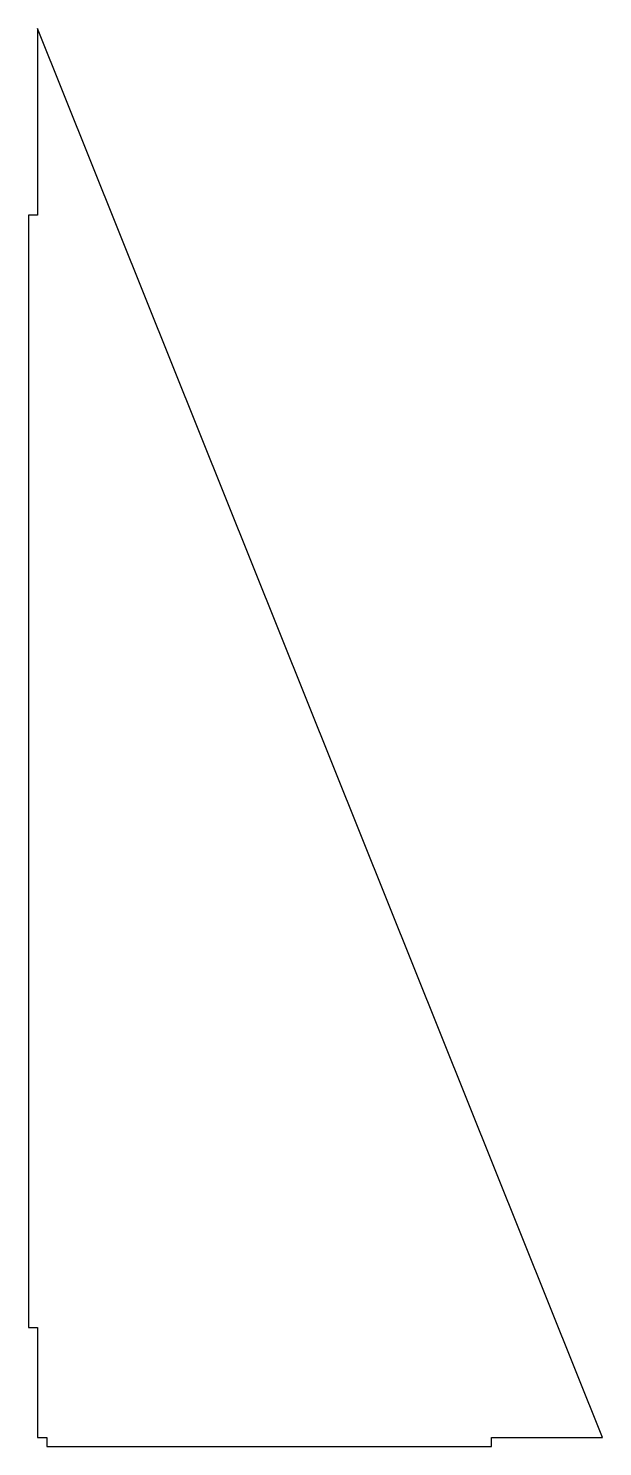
# Model space of a CAD drawing. Header units: inches. Extents: x -0.3 to 7.5, y 0 to 19.1.
import ezdxf

# ---------------------------------------------------------------- set-up
doc = ezdxf.new("R2010")
doc.units = ezdxf.units.IN
doc.header["$MEASUREMENT"] = 0

msp = doc.modelspace()

# ---------------------------------------------------------------- linework, layer by layer
msp.add_lwpolyline([(0, 0), (6, 0), (6, 0.125), (7.5, 0.125), (-0.125, 19.125), (-0.125, 16.605), (-0.25, 16.605), (-0.25, 1.605), (-0.125, 1.605), (-0.125, 0.125), (0, 0.125)], close=True)

doc.saveas('drawing.dxf')
